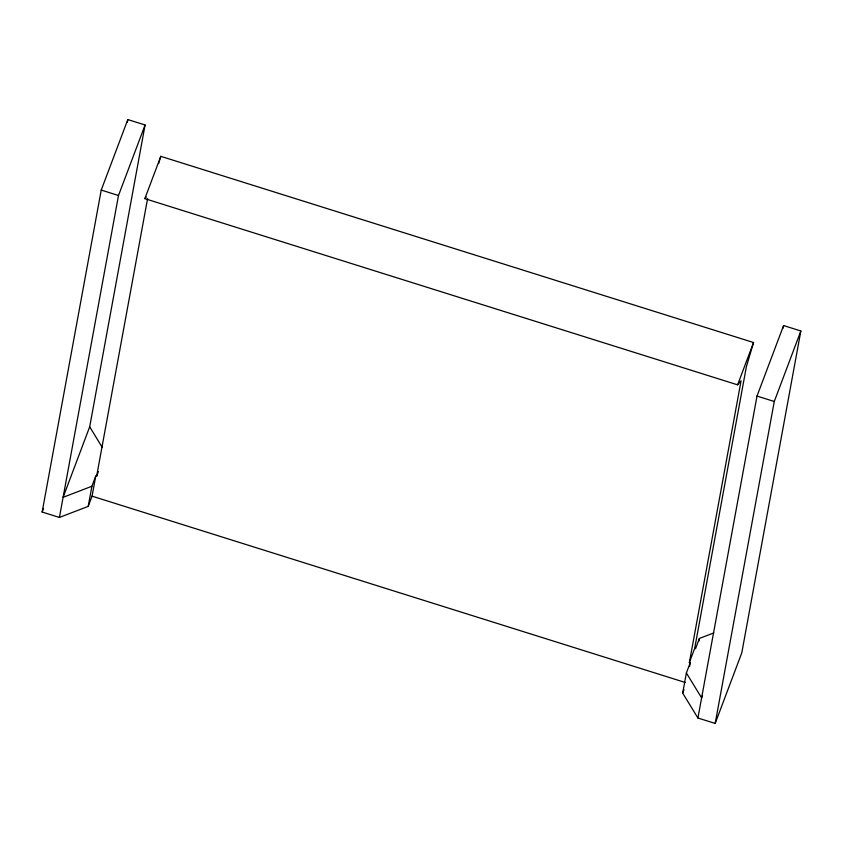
<?xml version="1.0" encoding="UTF-8"?>
<svg xmlns="http://www.w3.org/2000/svg" width="843" height="843" viewBox="0 0 843 843"><rect width="100%" height="100%" fill="white"/><g stroke="black" fill="none" stroke-linecap="round" stroke-linejoin="round"><path stroke-width="1.26" d="M95.754 476.042L92.056 496.158L88.209 506.369L59.41 517.444L42.15 512.028L101.234 190.075L127.82 119.569L145.08 124.985L89.685 426.811L63.099 497.328L91.908 486.242L95.754 476.042L96.618 476.306L98.389 471.606M127.346 122.151L127.82 119.569M59.41 517.444L118.494 195.502L145.08 124.985M88.209 506.369L91.908 486.242M96.618 476.306L147.609 198.484M697.92 718.015L757.014 396.062L783.59 325.556L800.85 330.972L741.766 652.925L715.18 723.431L697.92 718.015L682.682 693.104L686.381 672.977L690.227 662.767L689.363 662.503L741.071 380.794L737.604 384.84L144.848 198.642L160.792 156.334L753.547 342.532L746.382 366.694L694.685 648.393L689.363 662.503M689.532 666.539L690.227 662.767M698.931 640.975L699.395 638.457L713.8 632.914M783.115 328.148L783.59 325.556M715.18 723.431L774.274 401.489L800.85 330.972M158.653 163.584L160.792 156.334M42.15 512.028L43.52 508.382M737.604 384.84L753.547 342.532M699.395 638.457L695.549 648.667L694.685 648.393M682.682 693.104L683.968 689.7M702.535 695.464L701.618 697.888L686.381 672.977M144.848 198.642L146.239 197.03M101.234 190.075L118.494 195.502M757.014 396.062L774.274 401.489M92.056 496.158L685.285 682.493M89.685 426.811L102.266 447.391"/></g></svg>
